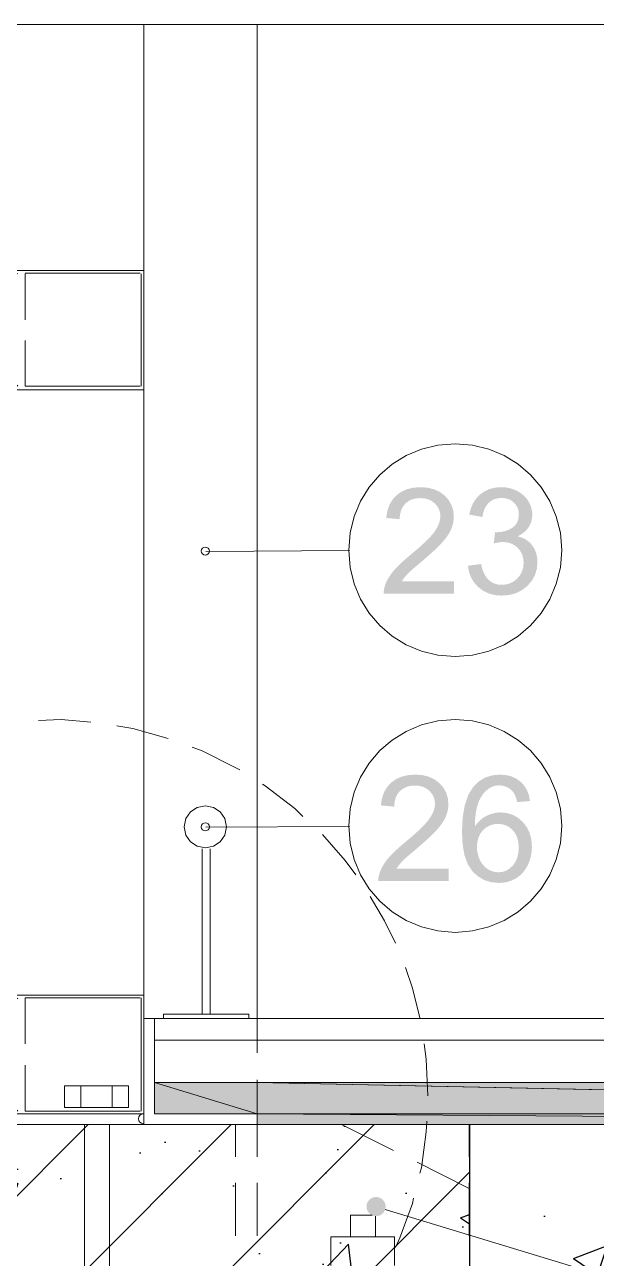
# Model space of a CAD drawing. Header units: millimetres. Extents: x 0 to 297, y 0 to 420.
# Drawn here: x 240.22 to 253.69, y 278.98 to 308.05 of the extents above; entities that cross this region are included whole.
import ezdxf

# ---------------------------------------------------------------- set-up
doc = ezdxf.new("R2010")
doc.units = ezdxf.units.MM
for name, color, linetype in [('1-CORTE-LINEAS', 7, 'Continuous'), ('1-CORTE-RAYADOS', 8, 'Continuous'), ('1-CORTE-RELLENOS', 9, 'Continuous')]:
    doc.layers.add(name, color=color, linetype=linetype)

msp = doc.modelspace()

# ---------------------------------------------------------------- hatches: boundary and pattern name
at = {"layer": '1-CORTE-RAYADOS'}
h = msp.add_hatch(dxfattribs=at)
h.set_pattern_fill('ANSI31', scale=0.75)
h.paths.add_polyline_path([(230.65, 278.25), (250.7, 278.25), (250.7, 282.125), (230.65, 282.125)])
h.paths.add_polyline_path([(248.72, 280.156), (248.707, 280.115), (248.687, 280.077), (248.658, 280.042), (248.623, 280.013), (248.585, 279.992), (248.544, 279.98), (248.499, 279.976), (248.454, 279.98), (248.412, 279.992), (248.374, 280.013), (248.34, 280.042), (248.311, 280.077), (248.29, 280.115), (248.278, 280.156), (248.274, 280.201), (248.278, 280.246), (248.29, 280.287), (248.311, 280.325), (248.34, 280.36), (248.374, 280.389), (248.412, 280.41), (248.454, 280.422), (248.499, 280.426), (248.544, 280.422), (248.585, 280.41), (248.623, 280.389), (248.658, 280.36), (248.687, 280.325), (248.707, 280.287), (248.72, 280.246), (248.724, 280.201)])
h = msp.add_hatch(dxfattribs=at)
h.set_pattern_fill('AR-CONC', scale=0.03)
h.paths.add_polyline_path([(230.65, 278.25), (250.7, 278.25), (250.7, 282.125), (230.65, 282.125)])
h.paths.add_polyline_path([(248.72, 280.156), (248.707, 280.115), (248.687, 280.077), (248.658, 280.042), (248.623, 280.013), (248.585, 279.992), (248.544, 279.98), (248.499, 279.976), (248.454, 279.98), (248.412, 279.992), (248.374, 280.013), (248.34, 280.042), (248.311, 280.077), (248.29, 280.115), (248.278, 280.156), (248.274, 280.201), (248.278, 280.246), (248.29, 280.287), (248.311, 280.325), (248.34, 280.36), (248.374, 280.389), (248.412, 280.41), (248.454, 280.422), (248.499, 280.426), (248.544, 280.422), (248.585, 280.41), (248.623, 280.389), (248.658, 280.36), (248.687, 280.325), (248.707, 280.287), (248.72, 280.246), (248.724, 280.201)])
h = msp.add_hatch(dxfattribs=at)
h.set_pattern_fill('AR-CONC', scale=0.045)
h.paths.add_polyline_path([(250.7, 282.125), (280.65, 282.125), (280.65, 278.25), (250.7, 278.25)])
at = {"layer": '1-CORTE-RELLENOS'}
h = msp.add_hatch(color=7, dxfattribs=at)
h.dxf.hatch_style = 1
h.paths.add_polyline_path([(250.332, 294.937), (250.332, 294.642), (248.679, 294.642), (248.68, 294.696), (248.686, 294.75), (248.698, 294.803), (248.714, 294.854), (248.751, 294.939), (248.796, 295.023), (248.851, 295.106), (248.916, 295.188), (248.993, 295.272), (249.086, 295.363), (249.195, 295.461), (249.318, 295.565), (249.505, 295.724), (249.66, 295.866), (249.781, 295.989), (249.869, 296.094), (249.932, 296.191), (249.977, 296.285), (250.004, 296.376), (250.013, 296.464), (250.004, 296.552), (249.979, 296.633), (249.938, 296.707), (249.88, 296.772), (249.81, 296.827), (249.73, 296.865), (249.641, 296.889), (249.541, 296.896), (249.436, 296.888), (249.342, 296.863), (249.258, 296.822), (249.186, 296.764), (249.128, 296.692), (249.087, 296.606), (249.062, 296.508), (249.053, 296.398), (248.736, 296.428), (248.764, 296.594), (248.814, 296.739), (248.887, 296.862), (248.982, 296.965), (249.097, 297.047), (249.23, 297.106), (249.381, 297.141), (249.55, 297.153), (249.719, 297.14), (249.87, 297.102), (250.003, 297.039), (250.117, 296.952), (250.21, 296.846), (250.276, 296.729), (250.316, 296.6), (250.329, 296.458), (250.325, 296.383), (250.314, 296.308), (250.294, 296.234), (250.266, 296.161), (250.23, 296.088), (250.185, 296.013), (250.128, 295.936), (250.062, 295.857), (249.98, 295.77), (249.874, 295.667), (249.744, 295.549), (249.591, 295.416), (249.464, 295.31), (249.362, 295.222), (249.286, 295.153), (249.235, 295.102), (249.198, 295.061), (249.164, 295.02), (249.133, 294.978), (249.106, 294.937)])
h = msp.add_hatch(color=7, dxfattribs=at)
h.dxf.hatch_style = 1
h.paths.add_polyline_path([(250.662, 295.301), (250.971, 295.342), (251.001, 295.221), (251.042, 295.119), (251.091, 295.034), (251.15, 294.967), (251.217, 294.917), (251.29, 294.88), (251.371, 294.859), (251.459, 294.852), (251.563, 294.861), (251.659, 294.889), (251.746, 294.935), (251.825, 295), (251.89, 295.08), (251.937, 295.169), (251.965, 295.266), (251.974, 295.372), (251.965, 295.474), (251.94, 295.566), (251.896, 295.649), (251.836, 295.722), (251.762, 295.783), (251.679, 295.826), (251.586, 295.852), (251.483, 295.86), (251.438, 295.858), (251.387, 295.851), (251.33, 295.84), (251.268, 295.824), (251.302, 296.094), (251.316, 296.093), (251.329, 296.092), (251.341, 296.092), (251.351, 296.092), (251.447, 296.098), (251.537, 296.117), (251.623, 296.149), (251.704, 296.194), (251.773, 296.251), (251.822, 296.323), (251.851, 296.408), (251.861, 296.508), (251.854, 296.589), (251.832, 296.663), (251.796, 296.73), (251.745, 296.789), (251.684, 296.837), (251.615, 296.872), (251.538, 296.892), (251.453, 296.899), (251.367, 296.892), (251.288, 296.871), (251.217, 296.836), (251.153, 296.786), (251.099, 296.723), (251.055, 296.646), (251.023, 296.555), (251.001, 296.45), (250.692, 296.505), (250.73, 296.65), (250.785, 296.778), (250.858, 296.889), (250.949, 296.982), (251.055, 297.057), (251.173, 297.11), (251.303, 297.142), (251.445, 297.153), (251.545, 297.147), (251.64, 297.131), (251.732, 297.103), (251.82, 297.065), (251.901, 297.016), (251.973, 296.96), (252.034, 296.896), (252.084, 296.825), (252.125, 296.748), (252.154, 296.668), (252.172, 296.586), (252.178, 296.502), (252.172, 296.423), (252.156, 296.347), (252.128, 296.275), (252.09, 296.207), (252.04, 296.145), (251.981, 296.088), (251.912, 296.038), (251.833, 295.995), (251.937, 295.963), (252.029, 295.917), (252.108, 295.857), (252.175, 295.783), (252.229, 295.698), (252.268, 295.602), (252.291, 295.497), (252.299, 295.381), (252.284, 295.223), (252.239, 295.077), (252.164, 294.944), (252.059, 294.824), (251.933, 294.725), (251.79, 294.654), (251.631, 294.612), (251.456, 294.598), (251.299, 294.61), (251.155, 294.647), (251.026, 294.708), (250.91, 294.794), (250.813, 294.899), (250.739, 295.018), (250.689, 295.152)])
h = msp.add_hatch(color=7, dxfattribs=at)
h.dxf.hatch_style = 1
h.paths.add_polyline_path([(250.205, 288.164), (250.205, 287.869), (248.552, 287.869), (248.553, 287.923), (248.559, 287.977), (248.571, 288.029), (248.587, 288.081), (248.624, 288.166), (248.669, 288.25), (248.724, 288.332), (248.789, 288.414), (248.866, 288.499), (248.959, 288.59), (249.068, 288.688), (249.191, 288.792), (249.378, 288.951), (249.533, 289.092), (249.654, 289.216), (249.742, 289.321), (249.805, 289.418), (249.85, 289.511), (249.877, 289.602), (249.886, 289.691), (249.877, 289.779), (249.852, 289.86), (249.811, 289.933), (249.753, 289.999), (249.683, 290.053), (249.603, 290.092), (249.514, 290.115), (249.414, 290.123), (249.309, 290.115), (249.215, 290.09), (249.131, 290.049), (249.059, 289.991), (249.001, 289.918), (248.96, 289.833), (248.935, 289.735), (248.926, 289.624), (248.61, 289.655), (248.637, 289.82), (248.687, 289.965), (248.76, 290.089), (248.855, 290.192), (248.97, 290.274), (249.103, 290.333), (249.254, 290.368), (249.423, 290.38), (249.592, 290.367), (249.743, 290.329), (249.876, 290.266), (249.99, 290.178), (250.083, 290.073), (250.149, 289.956), (250.189, 289.826), (250.202, 289.685), (250.198, 289.609), (250.187, 289.535), (250.167, 289.461), (250.139, 289.387), (250.103, 289.314), (250.058, 289.24), (250.001, 289.163), (249.935, 289.084), (249.853, 288.997), (249.747, 288.894), (249.617, 288.776), (249.464, 288.643), (249.337, 288.537), (249.235, 288.449), (249.159, 288.38), (249.108, 288.329), (249.071, 288.288), (249.037, 288.246), (249.006, 288.205), (248.979, 288.164)])
h = msp.add_hatch(color=7, dxfattribs=at)
h.dxf.hatch_style = 1
h.paths.add_polyline_path([(252.098, 289.895), (252.051, 290.017), (251.985, 290.123), (251.899, 290.214), (251.799, 290.286), (251.685, 290.338), (251.558, 290.369), (251.417, 290.38), (251.23, 290.362), (251.063, 290.308), (250.916, 290.218), (250.789, 290.093), (250.672, 289.903), (250.588, 289.664), (250.538, 289.375), (250.521, 289.037), (250.536, 288.736), (250.581, 288.481), (250.656, 288.272), (250.761, 288.109), (250.891, 287.986), (251.039, 287.898), (251.205, 287.845), (251.39, 287.827), (251.498, 287.834), (251.601, 287.854), (251.698, 287.886), (251.789, 287.932), (251.874, 287.992), (251.948, 288.063), (252.013, 288.146), (252.068, 288.241), (252.112, 288.345), (252.144, 288.452), (252.163, 288.564), (252.169, 288.679), (252.156, 288.85), (252.116, 289.004), (252.049, 289.142), (251.955, 289.263), (251.841, 289.362), (251.717, 289.433), (251.581, 289.475), (251.434, 289.489), (251.346, 289.484), (251.261, 289.469), (251.178, 289.443), (251.097, 289.407), (251.02, 289.361), (250.949, 289.304), (250.884, 289.237), (250.825, 289.159), (250.832, 289.335), (250.849, 289.49), (250.876, 289.623), (250.913, 289.735), (250.958, 289.83), (251.011, 289.913), (251.072, 289.984), (251.141, 290.043), (251.199, 290.079), (251.26, 290.105), (251.327, 290.121), (251.398, 290.126), (251.485, 290.118), (251.566, 290.093), (251.64, 290.052), (251.706, 289.994), (251.742, 289.947), (251.773, 289.888), (251.8, 289.816), (251.822, 289.732), (252.125, 289.757)])
h.paths.add_polyline_path([(250.883, 288.794), (250.91, 288.898), (250.955, 288.99), (251.017, 289.07), (251.094, 289.135), (251.179, 289.182), (251.271, 289.21), (251.37, 289.219), (251.47, 289.21), (251.561, 289.182), (251.644, 289.135), (251.718, 289.07), (251.779, 288.989), (251.823, 288.894), (251.849, 288.785), (251.858, 288.662), (251.849, 288.534), (251.823, 288.42), (251.779, 288.321), (251.718, 288.235), (251.644, 288.167), (251.564, 288.117), (251.477, 288.088), (251.384, 288.078), (251.317, 288.083), (251.252, 288.097), (251.189, 288.12), (251.128, 288.153), (251.071, 288.195), (251.021, 288.246), (250.978, 288.305), (250.94, 288.373), (250.911, 288.447), (250.891, 288.522), (250.878, 288.6), (250.874, 288.679)])
h = msp.add_hatch(color=7, dxfattribs=at)
h.dxf.hatch_style = 1
h.paths.add_polyline_path([(245.695, 282.387), (245.695, 283.127), (243.282, 283.127), (243.282, 282.387)])
h = msp.add_hatch(color=7, dxfattribs=at)
h.dxf.hatch_style = 1
h.paths.add_polyline_path([(245.695, 282.387), (280.705, 282.387), (280.705, 283.127), (245.695, 283.127)])
h = msp.add_hatch(color=7, dxfattribs=at)
h.dxf.hatch_style = 1
h.paths.add_polyline_path([(245.695, 282.387), (245.695, 282.132), (280.705, 282.132), (280.705, 282.387)])
h = msp.add_hatch(color=7, dxfattribs=at)
h.dxf.hatch_style = 1
h.paths.add_polyline_path([(248.724, 280.201), (248.72, 280.156), (248.707, 280.115), (248.687, 280.077), (248.658, 280.042), (248.623, 280.013), (248.585, 279.992), (248.544, 279.98), (248.499, 279.976), (248.454, 279.98), (248.412, 279.992), (248.374, 280.013), (248.34, 280.042), (248.311, 280.077), (248.29, 280.115), (248.278, 280.156), (248.274, 280.201), (248.278, 280.246), (248.29, 280.287), (248.311, 280.325), (248.34, 280.36), (248.374, 280.389), (248.412, 280.41), (248.454, 280.422), (248.499, 280.426), (248.544, 280.422), (248.585, 280.41), (248.623, 280.389), (248.658, 280.36), (248.687, 280.325), (248.707, 280.287), (248.72, 280.246)])

# ---------------------------------------------------------------- linework, layer by layer
at = {"layer": '1-CORTE-LINEAS', "color": 7, "lineweight": 13}
for p, q in [((230.999, 308.051), (255.129, 308.051)), ((240.235, 302.199), (242.944, 302.199)), ((240.235, 301.098), (240.235, 302.177)), ((242.964, 302.177), (242.964, 299.531)), ((243.029, 285.181), (243.029, 285.688)), ((242.964, 282.45), (242.964, 285.117)), ((268.011, 274.258), (248.714, 280.136))]:
    msp.add_line(p, q, dxfattribs=at)
at = {"layer": '1-CORTE-LINEAS', "color": 7, "lineweight": 9}
for p, q in [((243.029, 308.051), (243.029, 302.262)), ((245.695, 284.63), (245.695, 308.051)), ((243.029, 299.447), (243.029, 282.132)), ((245.695, 283.826), (245.695, 284.63)), ((245.695, 282.387), (245.695, 283.191)), ((245.695, 282.132), (245.187, 282.132)), ((245.187, 282.132), (245.187, 281.37)), ((245.695, 281.37), (245.695, 282.132)), ((248.913, 281.519), (247.685, 282.132)), ((250.69, 281.37), (250.69, 282.132)), ((250.69, 280.63), (249.463, 281.244)), ((245.187, 280.757), (245.187, 279.508)), ((245.695, 279.508), (245.695, 280.757)), ((250.69, 279.508), (250.69, 280.757))]:
    msp.add_line(p, q, dxfattribs=at)
at = {"layer": '1-CORTE-LINEAS', "color": 7, "lineweight": 15}
for p, q in [((247.875, 295.658), (244.489, 295.637)), ((247.875, 289.16), (244.489, 289.139)), ((244.404, 284.736), (244.404, 288.63)), ((244.595, 284.736), (244.595, 288.63)), ((243.029, 284.63), (280.705, 284.63)), ((243.282, 284.122), (280.705, 284.122)), ((241.546, 283.043), (241.546, 282.535)), ((242.287, 283.043), (242.287, 282.535)), ((243.282, 283.127), (280.705, 283.127)), ((242.668, 282.535), (241.165, 282.535)), ((243.029, 282.387), (243.029, 282.132)), ((245.695, 282.387), (245.695, 282.132)), ((230.688, 282.132), (280.705, 282.132)), ((241.631, 282.132), (241.631, 274.788)), ((242.224, 282.132), (242.224, 274.788)), ((247.896, 279.995), (247.896, 279.487)), ((247.896, 279.995), (248.408, 279.995)), ((248.489, 279.977), (248.489, 279.487))]:
    msp.add_line(p, q, dxfattribs=at)
at = {"layer": '1-CORTE-LINEAS', "color": 7, "lineweight": 5}
for p, q in [((243.282, 283.127), (245.695, 282.387)), ((245.695, 283.127), (280.705, 282.387)), ((245.695, 282.387), (245.695, 283.127))]:
    msp.add_line(p, q, dxfattribs=at)
at = {"layer": '1-CORTE-LINEAS', "color": 7, "lineweight": 25}
msp.add_line((250.699, 282.126), (250.699, 278.101), dxfattribs=at)
at = {"layer": '1-CORTE-LINEAS', "color": 7, "lineweight": 13}
for points in [[(240.065, 299.553), (240.022, 299.511), (240.022, 299.447), (243.029, 299.447), (243.029, 302.262), (240.022, 302.262), (240.022, 302.199), (240.065, 302.177)], [(240.235, 300.611), (240.235, 299.531), (242.944, 299.531)], [(240.065, 282.471), (240.022, 282.429), (240.022, 282.387), (243.029, 282.387), (243.029, 285.181), (240.022, 285.181), (240.022, 285.117), (240.065, 285.096)], [(240.235, 284.037), (240.235, 285.117), (242.944, 285.117)], [(240.235, 283.53), (240.235, 282.45), (242.944, 282.45)]]:
    msp.add_lwpolyline(points, dxfattribs=at)
at = {"layer": '1-CORTE-LINEAS', "color": 7, "lineweight": 9}
for points in [[(252.87, 295.669), (252.838, 296.075), (252.743, 296.461), (252.591, 296.821), (252.387, 297.15), (252.136, 297.442), (251.844, 297.693), (251.515, 297.897), (251.155, 298.049), (250.769, 298.144), (250.362, 298.177), (249.956, 298.144), (249.57, 298.049), (249.21, 297.897), (248.881, 297.693), (248.589, 297.442), (248.338, 297.15), (248.134, 296.821), (247.982, 296.461), (247.887, 296.075), (247.854, 295.669), (247.887, 295.262), (247.982, 294.876), (248.134, 294.516), (248.338, 294.187), (248.589, 293.895), (248.881, 293.644), (249.21, 293.441), (249.57, 293.289), (249.956, 293.194), (250.362, 293.161), (250.769, 293.194), (251.155, 293.289), (251.515, 293.441), (251.844, 293.644), (252.136, 293.895), (252.387, 294.187), (252.591, 294.516), (252.743, 294.876), (252.838, 295.262), (252.87, 295.669)], [(252.87, 289.171), (252.838, 289.577), (252.743, 289.963), (252.591, 290.323), (252.387, 290.652), (252.136, 290.944), (251.844, 291.195), (251.515, 291.399), (251.155, 291.551), (250.769, 291.646), (250.362, 291.679), (249.956, 291.646), (249.57, 291.551), (249.21, 291.399), (248.881, 291.195), (248.589, 290.944), (248.338, 290.652), (248.134, 290.323), (247.982, 289.963), (247.887, 289.577), (247.854, 289.171), (247.887, 288.764), (247.982, 288.378), (248.134, 288.018), (248.338, 287.689), (248.589, 287.397), (248.881, 287.146), (249.21, 286.942), (249.57, 286.79), (249.956, 286.695), (250.362, 286.662), (250.769, 286.695), (251.155, 286.79), (251.515, 286.942), (251.844, 287.146), (252.136, 287.397), (252.387, 287.689), (252.591, 288.018), (252.743, 288.378), (252.838, 288.764), (252.87, 289.171)]]:
    msp.add_lwpolyline(points, dxfattribs=at)
at = {"layer": '1-CORTE-LINEAS', "color": 7, "lineweight": 15}
for points in [[(244.573, 295.647), (244.566, 295.684), (244.545, 295.715), (244.515, 295.735), (244.478, 295.742), (244.441, 295.735), (244.411, 295.715), (244.391, 295.684), (244.383, 295.647), (244.391, 295.61), (244.411, 295.58), (244.441, 295.56), (244.478, 295.552), (244.515, 295.56), (244.545, 295.58), (244.566, 295.61), (244.573, 295.647)], [(241.779, 291.615), (241.081, 291.679), (240.552, 291.657)], [(243.6, 291.234), (242.774, 291.467), (242.393, 291.531)], [(245.293, 290.494), (245.166, 290.557), (244.404, 290.938), (244.171, 291.023)], [(246.775, 289.393), (246.585, 289.583), (245.886, 290.113), (245.822, 290.155)], [(244.976, 289.149), (244.937, 289.343), (244.83, 289.501), (244.672, 289.608), (244.478, 289.647), (244.285, 289.608), (244.126, 289.501), (244.02, 289.343), (243.981, 289.149), (244.02, 288.956), (244.126, 288.797), (244.285, 288.691), (244.478, 288.652), (244.672, 288.691), (244.83, 288.797), (244.937, 288.956), (244.976, 289.149)], [(244.573, 289.149), (244.566, 289.186), (244.545, 289.216), (244.515, 289.237), (244.478, 289.244), (244.441, 289.237), (244.411, 289.216), (244.391, 289.186), (244.383, 289.149), (244.391, 289.112), (244.411, 289.082), (244.441, 289.062), (244.478, 289.054), (244.515, 289.062), (244.545, 289.082), (244.566, 289.112), (244.573, 289.149)], [(248.024, 288.017), (247.77, 288.356), (247.24, 288.969)], [(248.955, 286.408), (248.701, 286.938), (248.362, 287.509)], [(249.527, 284.651), (249.357, 285.35), (249.188, 285.837)], [(245.695, 282.387), (243.282, 282.387), (243.282, 284.63)], [(243.494, 284.63), (243.494, 284.736), (245.505, 284.736), (245.505, 284.63)], [(249.717, 282.81), (249.675, 283.678), (249.632, 284.037)], [(241.165, 282.535), (241.165, 283.043), (242.668, 283.043), (242.668, 282.535)], [(243.018, 282.387), (242.972, 282.377), (242.935, 282.352), (242.91, 282.315), (242.901, 282.27), (242.91, 282.225), (242.935, 282.188), (242.972, 282.163), (243.018, 282.154)], [(249.527, 280.99), (249.569, 281.117), (249.675, 281.964), (249.695, 282.217)], [(248.955, 279.233), (249.061, 279.466), (249.357, 280.27), (249.378, 280.397)], [(248.933, 278.809), (248.933, 279.487), (247.431, 279.487), (247.431, 278.809)]]:
    msp.add_lwpolyline(points, dxfattribs=at)
at = {"layer": '1-CORTE-LINEAS', "color": 7, "lineweight": 5}
for points in [[(245.695, 283.127), (243.282, 283.127), (245.695, 282.387)], [(245.695, 282.387), (243.282, 282.387), (243.282, 283.127)], [(280.705, 283.127), (245.695, 283.127), (280.705, 282.387)], [(280.705, 282.387), (245.695, 282.387), (280.705, 282.132), (280.705, 282.387)], [(245.695, 282.387), (280.705, 282.132), (245.695, 282.132), (245.695, 282.387)]]:
    msp.add_lwpolyline(points, dxfattribs=at)

doc.saveas('drawing.dxf')
